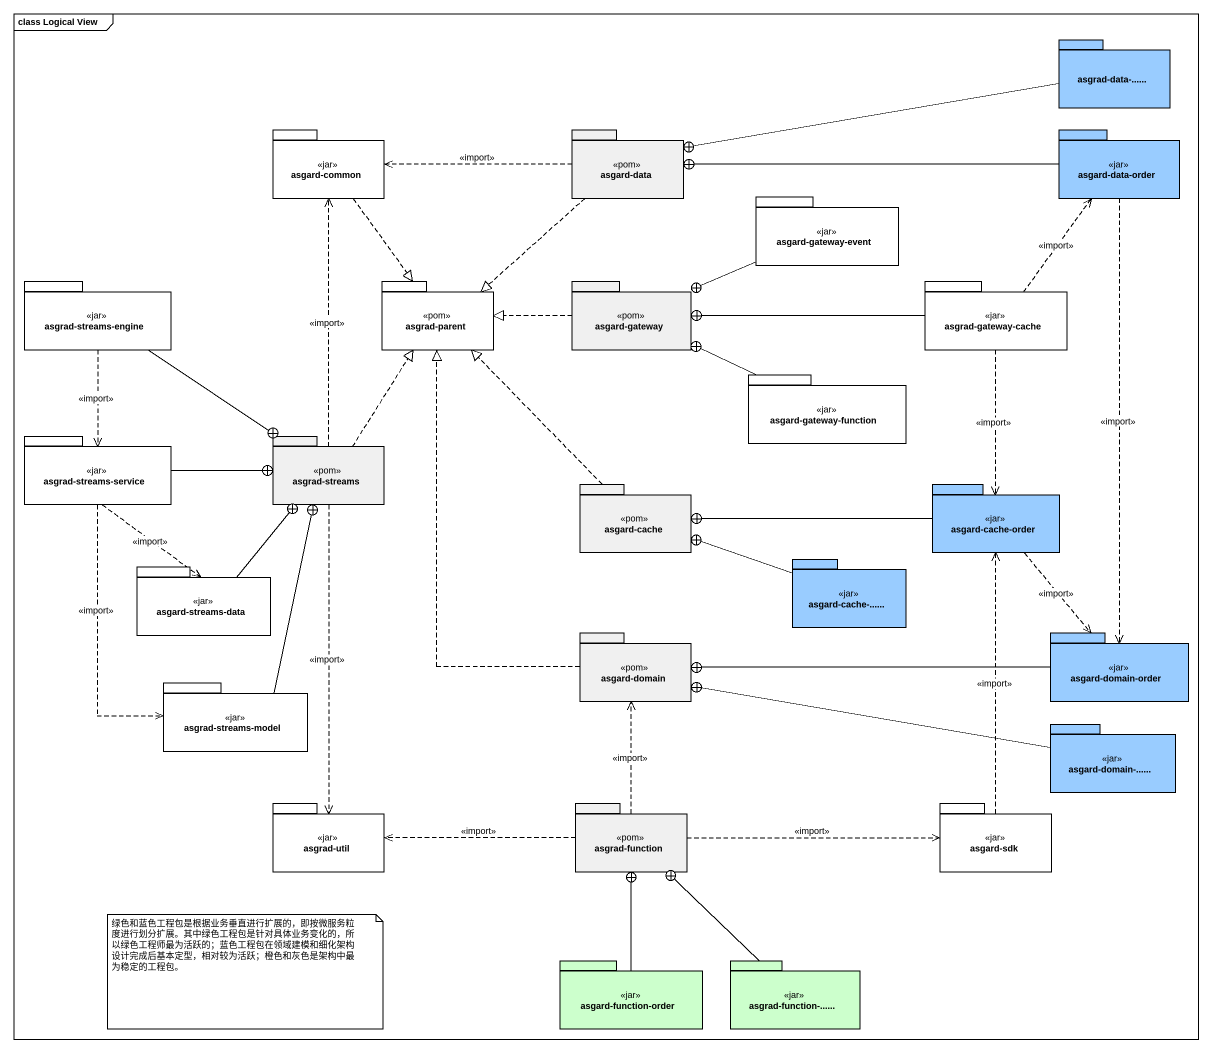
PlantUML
@startuml
mainframe class Logical View
package "asgrad-data-......" as asgrad_data #99CCFF {
}
package "asgard-common" as asgard_common <<jar>> {
}
package "asgard-data" as asgard_data <<pom>> #F0F0F0 {
}
package "asgard-data-order" as asgard_data_order <<jar>> #99CCFF {
}
package "asgard-gateway-event" as asgard_gateway_event <<jar>> {
}
package "asgrad-streams-engine" as asgrad_streams_engine <<jar>> {
}
package "asgrad-parent" as asgrad_parent <<pom>> #FFFFFF {
}
package "asgard-gateway" as asgard_gateway <<pom>> #F0F0F0 {
}
package "asgrad-gateway-cache" as asgrad_gateway_cache <<jar>> {
}
package "asgard-gateway-function" as asgard_gateway_function <<jar>> {
}
package "asgrad-streams-service" as asgrad_streams_service <<jar>> {
}
package "asgrad-streams" as asgrad_streams <<pom>> #F0F0F0 {
}
package "asgard-cache" as asgard_cache <<pom>> #F0F0F0 {
}
package "asgard-cache-order" as asgard_cache_order <<jar>> #99CCFF {
}
package "asgard-streams-data" as asgard_streams_data <<jar>> {
}
package "asgard-cache-......" as asgard_cache_2 <<jar>> #99CCFF {
}
package "asgard-domain" as asgard_domain <<pom>> #F0F0F0 {
}
package "asgard-domain-order" as asgard_domain_order <<jar>> #99CCFF {
}
package "asgrad-streams-model" as asgrad_streams_model <<jar>> {
}
package "asgard-domain-......" as asgard_domain_2 <<jar>> #99CCFF {
}
package "asgrad-util" as asgrad_util <<jar>> {
}
package "asgrad-function" as asgrad_function <<pom>> #F0F0F0 {
}
package "asgard-sdk" as asgard_sdk <<jar>> {
}
package "asgard-function-order" as asgard_function_order <<jar>> #CCFFCC {
}
package "asgrad-function-......" as asgrad_function_2 <<jar>> #CCFFCC {
}
asgrad_data -left-+ asgard_data
asgard_common ..|> asgrad_parent
asgard_data .left.> asgard_common : <<import>>
asgard_data ..|> asgrad_parent
asgard_data_order -left-+ asgard_data
asgard_data_order ..> asgard_domain_order : <<import>>
asgard_gateway_event -left-+ asgard_gateway
asgrad_streams_engine ..> asgrad_streams_service : <<import>>
asgrad_streams_engine --+ asgrad_streams
asgard_gateway .left.|> asgrad_parent
asgrad_gateway_cache .up.> asgard_data_order : <<import>>
asgrad_gateway_cache -left-+ asgard_gateway
asgrad_gateway_cache ..> asgard_cache_order : <<import>>
asgard_gateway_function -left-+ asgard_gateway
asgrad_streams_service -right-+ asgrad_streams
asgrad_streams_service ..> asgard_streams_data : <<import>>
asgrad_streams_service ..> asgrad_streams_model : <<import>>
asgrad_streams .up.> asgard_common : <<import>>
asgrad_streams .up.|> asgrad_parent
asgrad_streams ..> asgrad_util : <<import>>
asgard_cache .up.|> asgrad_parent
asgard_cache_order -left-+ asgard_cache
asgard_cache_order ..> asgard_domain_order : <<import>>
asgard_streams_data -up-+ asgrad_streams
asgard_cache_2 -left-+ asgard_cache
asgard_domain .up.|> asgrad_parent
asgard_domain_order -left-+ asgard_domain
asgrad_streams_model -up-+ asgrad_streams
asgard_domain_2 -left-+ asgard_domain
asgrad_function .up.> asgard_domain : <<import>>
asgrad_function .left.> asgrad_util : <<import>>
asgrad_function .right.> asgard_sdk : <<import>>
asgard_sdk .up.> asgard_cache_order : <<import>>
asgard_function_order -up-+ asgrad_function
asgrad_function_2 -up-+ asgrad_function
note as N1
  绿色和蓝色工程包是根据业务垂直进行扩展的，即按微服务粒度进行划分扩展。其中绿色工程包是针对具体业务变化的，所以绿色工程师最为活跃的；蓝色工程包在领域建模和细化架构设计完成后基本定型，相对较为活跃；橙色和灰色是架构中最为稳定的工程包。
end note
@enduml
